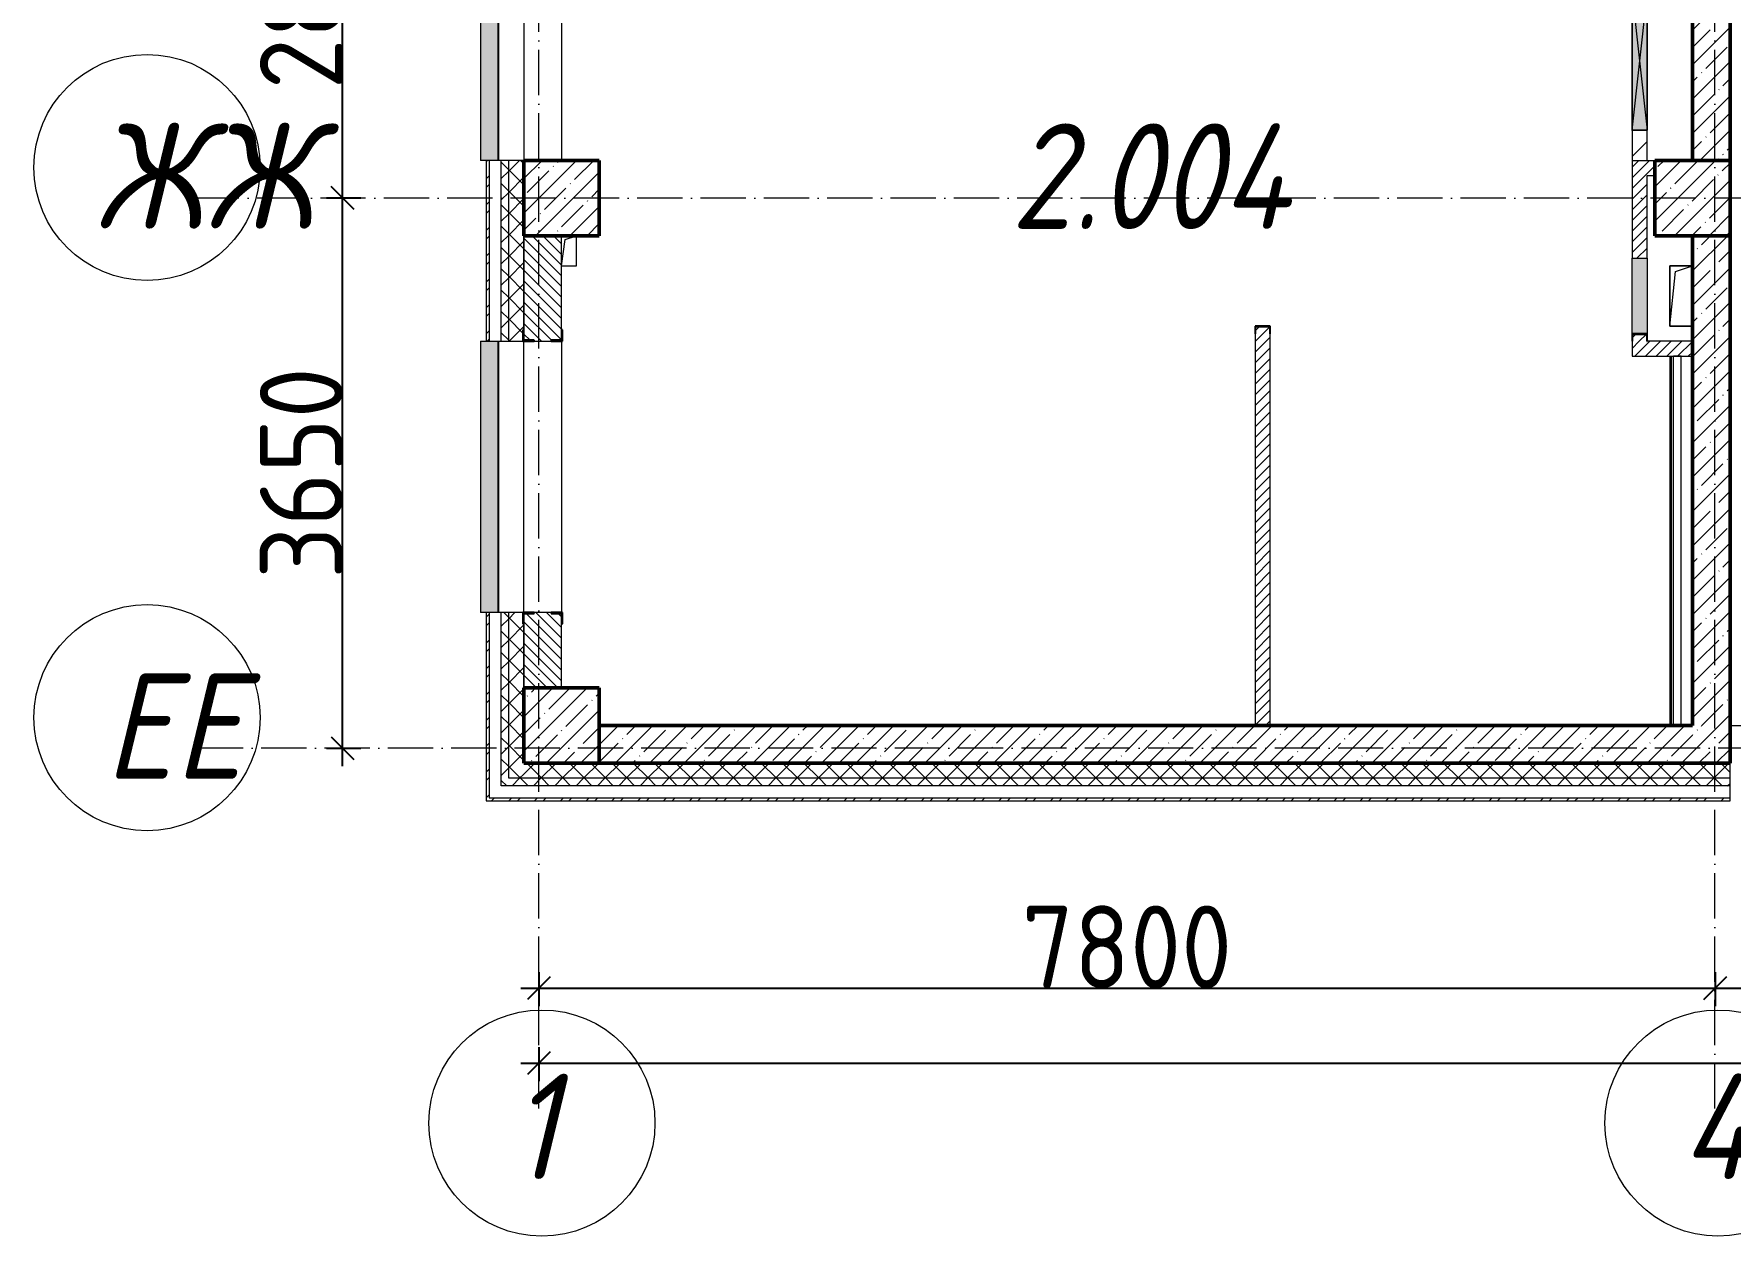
# Model space of a CAD drawing. Header units: millimetres. Extents: x -12989 to 629078, y -109036 to 555275.
# Drawn here: x 510869 to 522118, y 142829 to 150804 of the extents above; entities that cross this region are included whole.
import ezdxf

# ---------------------------------------------------------------- set-up
doc = ezdxf.new("R2010")
doc.units = ezdxf.units.MM
doc.linetypes.add('50_200_ШТРИХ_1Т_ш5_п1_п1_', pattern=[700, 500, -100, 0, -100])
for name, color, linetype, lineweight in [('A-____-____-DIMS', 7, 'Continuous', 9), ('A-DETL-GENF-OTLN', 7, 'Continuous', 9), ('A-FLOR-____-OTLN', 7, 'Continuous', 9), ('A-GENM-____-MCUT', 7, 'Continuous', 25), ('A-GENM-____-OTLN', 7, 'Continuous', 9), ('A-GENM-____-OTLN-1', 7, 'Continuous', 25), ('A-GLAZ-____-OTLN', 7, 'Continuous', 9), ('A-WALL-____-MCUT', 7, 'Continuous', 13), ('A-WALL-____-MCUT-1', 7, 'Continuous', 9), ('A-WALL-____-MCUT-2', 7, 'Continuous', 50), ('A-WALL-____-OTLN', 7, 'Continuous', 9), ('A-WALL-____-PATT-1', 7, 'Continuous', 9), ('A-WALL-FNSH-MCUT-1', 7, 'Continuous', 9), ('S-COLS-____-MCUT', 7, 'Continuous', 50), ('S-COLS-____-OTLN', 7, 'Continuous', 9), ('S-GRID-____-IDEN', 7, 'Continuous', 9), ('S-GRID-____-OTLN-1', 7, '50_200_ШТРИХ_1Т_ш5_п1_п1_', 9), ('Марки помещений', 7, 'Continuous', 9)]:
    doc.layers.add(name, color=color, linetype=linetype, lineweight=lineweight)
doc.layers.add('A-GLAZ-____-OTLN-1', color=7, linetype='Continuous', lineweight=9, true_color=0xc0c0c0)
doc.styles.add('ISOCPEUR_I_2', font='isocpeui.ttf', dxfattribs={"width": 0.85, "height": 2.3})
doc.styles.add('ISOCPEUR_I_9', font='isocpeui.ttf', dxfattribs={"width": 0.9, "height": 250})
doc.styles.add('СПДС', font='isocpeur.ttf', dxfattribs={"width": 0.9})
doc.dimstyles.new('ISO-2_5_0_9К_БОЛЬШОЙ_ОСИ', dxfattribs={"dimscale": 304.8, "dimtxt": 248.995294, "dimasz": 0.492126, "dimexe": 0.393701, "dimexo": 0, "dimgap": 0, "dimtad": 1, "dimdec": 0, "dimzin": 0, "dimdsep": 46, "dimtxsty": 'ISOCPEUR_I_9', "dimblk1": 'OBLIQUE', "dimblk2": 'OBLIQUE', "dimsah": 1, "dimcen": 0.09, "dimdle": 0.393701, "dimazin": 0, "dimtfac": 1, "dimtdec": 4, "dimtix": 1, "dimtmove": 0, "dimatfit": 3, "dimfxl": 1, "dimtvp": 1, "dimtolj": 1, "dimtzin": 0, "dimarcsym": 2})
pattern_1 = [(45, (516567.8, 90784.41), (-70.71068, 70.71068), []), (135, (516567.8, 90784.41), (-70.71068, -70.71068), [])]
pattern_2 = [(45, (516567.8, 90784.41), (-114.04925, 114.04925), []), (45, (516681.85, 90784.41), (-114.04925, 114.04925), [201.612, -40.322, 3.353, -36.97])]
pattern_3 = [(45, (516567.8, 90784.41), (-35.35534, 35.35534), [])]
pattern_4 = [(45, (516567.8, 90784.41), (-85.53659, 85.53659), []), (45, (516624.82, 90784.41), (-85.53659, 85.53659), [])]

# ---------------------------------------------------------------- blocks, each defined once
blk = doc.blocks.new('BSC_Колонна _Прямоугольная - 500х500-V21-АР1_План отверстий 2 этажа в осях 1-64_Ю-ЯЯ')
at = {"layer": 'S-COLS-____-OTLN'}
h = blk.add_hatch(dxfattribs=at)
h.set_pattern_fill('FP_30', color=256, style=0, pattern_type=2)
h.set_pattern_definition([(45, (2200, -55431.04), (-114.04925, 114.04925), []), (45, (2314.05, -55431.04), (-114.04925, 114.04925), [201.613, -40.323, 3.353, -36.97])])
h.paths.add_polyline_path([(-250, -250), (250, -250), (250, 250), (-250, 250), (-250, 179)], flags=0)
at = {"layer": 'S-COLS-____-MCUT'}
for p, q in [((250, 250), (-250, 250)), ((-250, 250), (-250, -250)), ((250, -250), (250, 250)), ((-250, -250), (250, -250))]:
    blk.add_line(p, q, dxfattribs=at)
blk = doc.blocks.new('BSC_Колонна _Прямоугольная - 500х500-V57-АР1_План отверстий 2 этажа в осях 1-64_Ю-ЯЯ')
at = {"layer": 'S-COLS-____-OTLN'}
h = blk.add_hatch(dxfattribs=at)
h.set_pattern_fill('FP_68', color=256, style=0, pattern_type=2)
h.set_pattern_definition([(45, (2200, -58931.04), (-114.04925, 114.04925), []), (45, (2314.05, -58931.04), (-114.04925, 114.04925), [201.613, -40.323, 3.353, -36.97])])
h.paths.add_polyline_path([(-250, -250), (250, -250), (250, 250), (-250, 250), (-250, -92)], flags=0)
at = {"layer": 'S-COLS-____-MCUT'}
for p, q in [((250, 250), (-250, 250)), ((-250, 250), (-250, -250)), ((250, -250), (250, 250)), ((-250, -250), (250, -250))]:
    blk.add_line(p, q, dxfattribs=at)
blk = doc.blocks.new('BSC_Колонна _Прямоугольная - 500х500-V58-АР1_План отверстий 2 этажа в осях 1-64_Ю-ЯЯ')
at = {"layer": 'S-COLS-____-OTLN'}
h = blk.add_hatch(dxfattribs=at)
h.set_pattern_fill('FP_69', color=256, style=0, pattern_type=2)
h.set_pattern_definition([(45, (-5300, -58931.04), (-114.04925, 114.04925), []), (45, (-5185.95, -58931.04), (-114.04925, 114.04925), [201.613, -40.323, 3.353, -36.97])])
h.paths.add_polyline_path([(-250, -250), (250, -250), (250, 250), (-250, 250)], flags=0)
at = {"layer": 'S-COLS-____-MCUT'}
for p, q in [((250, 250), (-250, 250)), ((-250, 250), (-250, -250)), ((250, -250), (250, 250)), ((-250, -250), (250, -250))]:
    blk.add_line(p, q, dxfattribs=at)
blk = doc.blocks.new('Фахверк_СКБ_Уголок - 250_2700-27497298-АР1_План отверстий 2 этажа в осях 1-64_Ю-ЯЯ')
at = {"layer": 'A-GENM-____-MCUT'}
for p, q in [((200, 181), (125, 181)), ((125, 181), (125, 106)), ((131, 106), (131, 175)), ((131, 175), (200, 175)), ((200, 175), (200, 181)), ((125, 106), (131, 106)), ((131, -6), (125, -6)), ((125, -6), (125, -81)), ((125, -81), (200, -81)), ((131, -75), (131, -6)), ((200, -75), (131, -75)), ((200, -81), (200, -75))]:
    blk.add_line(p, q, dxfattribs=at)
blk = doc.blocks.new('AR_Отверстие Ниша - Лючок-32405778-АР1_План отверстий 2 этажа в осях 1-64_Ю-ЯЯ')
at = {"layer": 'A-GLAZ-____-OTLN'}
blk.add_hatch(color=256, dxfattribs=at).paths.add_polyline_path([(-250, 50), (-250, -50), (250, -50), (250, 50)], flags=0)
for p, q in [((-250, 50), (250, 50)), ((250, 50), (250, -50)), ((250, -50), (-250, -50))]:
    blk.add_line(p, q, dxfattribs=at)
blk = doc.blocks.new('154_Фахверк_СКБ_Швеллер - Тип_100_3960_зеркало-29769493-АР1_План отверстий 2 этажа в осях 1-64_Ю-ЯЯ')
at = {"layer": 'A-GENM-____-MCUT'}
for p, q in [((175, 50), (125, 50)), ((125, 50), (125, -50)), ((128, 47), (175, 47)), ((128, -47), (128, 47)), ((175, 47), (175, 50)), ((125, -50), (175, -50)), ((175, -47), (128, -47)), ((175, -50), (175, -47))]:
    blk.add_line(p, q, dxfattribs=at)
blk = doc.blocks.new('154_Фахверк_СКБ_Швеллер - Тип_100_3960-28331862-АР1_План отверстий 2 этажа в осях 1-64_Ю-ЯЯ')
at = {"layer": 'A-GENM-____-MCUT'}
for p, q in [((175, 50), (125, 50)), ((125, 50), (125, -50)), ((128, 47), (175, 47)), ((128, -47), (128, 47)), ((175, 47), (175, 50)), ((125, -50), (175, -50)), ((175, -47), (128, -47)), ((175, -50), (175, -47))]:
    blk.add_line(p, q, dxfattribs=at)
blk = doc.blocks.new('AR_Отверстие прямоугольное _в плите_ - AR_Отверстие прямоугольное _в плите_-30459278-АР1_План отверстий 2 этажа в осях 1-64_Ю-ЯЯ')
at = {"layer": 'A-GENM-____-OTLN'}
for p, q in [((75, 200), (-75, 200)), ((-75, 200), (-75, -200)), ((-75, -200), (-37, 163)), ((-37, 163), (75, 200)), ((-75, -200), (75, -200))]:
    blk.add_line(p, q, dxfattribs=at)
blk = doc.blocks.new('AR_Отверстие прямоугольное _в плите_ - AR_Отверстие прямоугольное _в плите_-V165-АР1_План отверстий 2 этажа в осях 1-64_Ю-ЯЯ')
at = {"layer": 'A-GENM-____-OTLN'}
for p, q in [((50, 100), (-50, 100)), ((-50, -100), (-25, 75)), ((-25, 75), (50, 100)), ((50, -100), (50, 100)), ((-50, -100), (50, -100))]:
    blk.add_line(p, q, dxfattribs=at)
blk = doc.blocks.new('Отлив_СКБ - Отлив витража_120_НВФ-31885689-АР1_План отверстий 2 этажа в осях 1-64_Ю-ЯЯ')
at = {"layer": 'A-GLAZ-____-OTLN-1'}
for points in [[(1800, 2), (1800, 120), (0, 120), (0, 2), (737, 2)], [(1800, 0), (1800, 2), (0, 2), (0, 0), (737, 0)]]:
    blk.add_hatch(color=256, dxfattribs=at).paths.add_polyline_path(points, flags=0)
at = {"layer": 'A-GLAZ-____-OTLN'}
for p, q in [((0, 83), (0, 120)), ((1800, 120), (0, 120)), ((1800, 120), (1800, 83)), ((0, 2), (1800, 2)), ((1800, 0), (0, 0))]:
    blk.add_line(p, q, dxfattribs=at)
blk = doc.blocks.new('AR_Отверстие прямоугольное _в стене_ - AR_Отверстие прямоугольное _в стене__ОВ-36801996-АР1_План отверстий 2 этажа в осях 1-64_Ю-ЯЯ')
at = {"layer": 'A-GLAZ-____-OTLN'}
blk.add_hatch(color=256, dxfattribs=at).paths.add_polyline_path([(-450, -50), (450, -50), (450, 50), (-450, 50)], flags=0)
at = {"layer": 'A-DETL-GENF-OTLN'}
for p, q in [((-450, -50), (-450, 50)), ((-450, 50), (450, 50)), ((450, 50), (-450, -50)), ((-450, 50), (450, -50)), ((450, 50), (-450, 50)), ((-450, 50), (-450, -50)), ((450, 50), (450, -50)), ((450, -50), (450, 50)), ((450, -50), (-450, -50)), ((-450, -50), (450, -50))]:
    blk.add_line(p, q, dxfattribs=at)
blk = doc.blocks.new('Ось сетки - Круг_Ø6_00__ISO-2_5_0_9K_-25732049-АР1_План отверстий 3 этажа в осях 1-64_Ю-ЯЯ')
at = {"layer": 'S-GRID-____-IDEN'}
blk.add_circle((0, 0), 3, dxfattribs=at)
blk = doc.blocks.new('_Oblique')
at = {"color": 0, "linetype": 'ByBlock', "lineweight": -2}
blk.add_line((-0.5, -0.5), (0.5, 0.5), dxfattribs=at)
blk = doc.blocks.new('*D2936')
at = {"layer": 'A-____-____-DIMS', "color": 0, "lineweight": -2, "transparency": 16777216}
for p, q in [((280119, -31702), (280119, -27812)), ((280013, -27932), (280239, -27932)), ((280013, -31582), (280239, -31582))]:
    blk.add_line(p, q, dxfattribs=at)
at = {"layer": 'Defpoints', "color": 0, "transparency": 16777216}
for p in [(280013, -27932), (280119, -27932), (280013, -31582)]:
    blk.add_point(p, dxfattribs=at)
at = {"layer": 'A-____-____-DIMS', "color": 0, "lineweight": -2, "transparency": 16777216, "xscale": 150, "yscale": 150, "zscale": 150}
for p, rotation in [((280119, -27932), 90), ((280119, -31582), 270)]:
    blk.add_blockref('_Oblique', p, dxfattribs=dict(at, rotation=rotation))
at = {"layer": 'A-____-____-DIMS', "color": 0, "transparency": 16777216, "insert": (279845, -29757), "char_height": 548.6, "attachment_point": 5, "rotation": 90, "style": 'СПДС'}
blk.add_mtext('\\A1;3650', dxfattribs=at)
blk = doc.blocks.new('*D2937')
at = {"layer": 'A-____-____-DIMS', "color": 0, "lineweight": -2, "transparency": 16777216}
for p, q in [((280119, -28052), (280119, -24962)), ((280013, -25082), (280239, -25082)), ((280013, -27932), (280239, -27932))]:
    blk.add_line(p, q, dxfattribs=at)
at = {"layer": 'Defpoints', "color": 0, "transparency": 16777216}
for p in [(280013, -25082), (280119, -25082), (280013, -27932)]:
    blk.add_point(p, dxfattribs=at)
at = {"layer": 'A-____-____-DIMS', "color": 0, "lineweight": -2, "transparency": 16777216, "xscale": 150, "yscale": 150, "zscale": 150}
for p, rotation in [((280119, -25082), 90), ((280119, -27932), 270)]:
    blk.add_blockref('_Oblique', p, dxfattribs=dict(at, rotation=rotation))
at = {"layer": 'A-____-____-DIMS', "color": 0, "transparency": 16777216, "insert": (279845, -26507), "char_height": 548.6, "attachment_point": 5, "rotation": 90, "style": 'СПДС'}
blk.add_mtext('\\A1;2850', dxfattribs=at)
blk = doc.blocks.new('*D2957')
at = {"layer": 'A-____-____-DIMS', "color": 0, "lineweight": -2, "transparency": 16777216}
for p, q in [((281421, -33069), (281421, -33295)), ((289221, -33069), (289221, -33295)), ((281301, -33175), (289341, -33175))]:
    blk.add_line(p, q, dxfattribs=at)
at = {"layer": 'Defpoints', "color": 0, "transparency": 16777216}
for p in [(281421, -33069), (289221, -33069), (289221, -33175)]:
    blk.add_point(p, dxfattribs=at)
at = {"layer": 'A-____-____-DIMS', "color": 0, "lineweight": -2, "transparency": 16777216, "xscale": 150, "yscale": 150, "zscale": 150, "rotation": 180}
blk.add_blockref('_Oblique', (281421, -33175), dxfattribs=at)
at = {"layer": 'A-____-____-DIMS', "color": 0, "lineweight": -2, "transparency": 16777216, "xscale": 150, "yscale": 150, "zscale": 150}
blk.add_blockref('_Oblique', (289221, -33175), dxfattribs=at)
at = {"layer": 'A-____-____-DIMS', "color": 0, "transparency": 16777216, "insert": (285321, -32901), "char_height": 548.6, "attachment_point": 5, "style": 'СПДС'}
blk.add_mtext('\\A1;7800', dxfattribs=at)
blk = doc.blocks.new('*D2958')
at = {"layer": 'A-____-____-DIMS', "color": 0, "lineweight": -2, "transparency": 16777216}
for p, q in [((289221, -33069), (289221, -33295)), ((291521, -33069), (291521, -33295)), ((289101, -33175), (291641, -33175))]:
    blk.add_line(p, q, dxfattribs=at)
at = {"layer": 'Defpoints', "color": 0, "transparency": 16777216}
for p in [(289221, -33069), (291521, -33069), (291521, -33175)]:
    blk.add_point(p, dxfattribs=at)
at = {"layer": 'A-____-____-DIMS', "color": 0, "lineweight": -2, "transparency": 16777216, "xscale": 150, "yscale": 150, "zscale": 150, "rotation": 180}
blk.add_blockref('_Oblique', (289221, -33175), dxfattribs=at)
at = {"layer": 'A-____-____-DIMS', "color": 0, "lineweight": -2, "transparency": 16777216, "xscale": 150, "yscale": 150, "zscale": 150}
blk.add_blockref('_Oblique', (291521, -33175), dxfattribs=at)
at = {"layer": 'A-____-____-DIMS', "color": 0, "transparency": 16777216, "insert": (290371, -32901), "char_height": 548.6, "attachment_point": 5, "style": 'СПДС'}
blk.add_mtext('\\A1;2300', dxfattribs=at)
blk = doc.blocks.new('*D2979')
at = {"layer": 'A-____-____-DIMS', "color": 0, "lineweight": -2, "transparency": 16777216}
for p, q in [((281421, -33566), (281421, -33792)), ((354821, -33566), (354821, -33792)), ((281301, -33672), (354941, -33672))]:
    blk.add_line(p, q, dxfattribs=at)
at = {"layer": 'Defpoints', "color": 0, "transparency": 16777216}
for p in [(281421, -33566), (354821, -33566), (354821, -33672)]:
    blk.add_point(p, dxfattribs=at)
at = {"layer": 'A-____-____-DIMS', "color": 0, "lineweight": -2, "transparency": 16777216, "xscale": 150, "yscale": 150, "zscale": 150, "rotation": 180}
blk.add_blockref('_Oblique', (281421, -33672), dxfattribs=at)
at = {"layer": 'A-____-____-DIMS', "color": 0, "lineweight": -2, "transparency": 16777216, "xscale": 150, "yscale": 150, "zscale": 150}
blk.add_blockref('_Oblique', (354821, -33672), dxfattribs=at)
at = {"layer": 'A-____-____-DIMS', "color": 0, "transparency": 16777216, "insert": (318121, -33397), "char_height": 548.6, "attachment_point": 5, "style": 'СПДС'}
blk.add_mtext('\\A1;73400', dxfattribs=at)
blk = doc.blocks.new('3эт')
at = {"layer": 'S-GRID-____-OTLN-1', "color": 251, "ltscale": 0.6, "true_color": 0x636466}
for p, q in [((281420.7, -33971.9), (281420.7, 4029.4)), ((289220.7, -33971.9), (289220.7, 4029.4)), ((359250.7, -27932.4), (279101.9, -27932.4)), ((387845.1, -31582.4), (279101.9, -31582.4))]:
    blk.add_line(p, q, dxfattribs=at)
at = {"layer": 'S-GRID-____-IDEN', "xscale": 250, "yscale": 250, "zscale": 99.99999999999993, "rotation": 89.9999999999998}
for p in [(278821.8, -27729.9), (278821.8, -31379.9)]:
    blk.add_blockref('Ось сетки - Круг_Ø6_00__ISO-2_5_0_9K_-25732049-АР1_План отверстий 3 этажа в осях 1-64_Ю-ЯЯ', p, dxfattribs=at)
at = {"layer": 'S-GRID-____-IDEN', "xscale": 250, "yscale": 250, "zscale": 99.99999999999993}
for p in [(281440.6, -34069.4), (289240.6, -34069.4)]:
    blk.add_blockref('Ось сетки - Круг_Ø6_00__ISO-2_5_0_9K_-25732049-АР1_План отверстий 3 этажа в осях 1-64_Ю-ЯЯ', p, dxfattribs=at)
at = {"layer": 'S-GRID-____-IDEN', "char_height": 700, "attachment_point": 1, "style": 'ISOCPEUR_I_9'}
for s, insert, width in [('ЖЖ', (278471.9, -27435.4), 562.785), ('ЕЕ', (278537.6, -31085.4), 404.05), ('\\fISOCPEUR|b0|i1|c204|p34|;\\W.9;1', (281225.7, -33742.1), 144.304), ('\\fISOCPEUR|b0|i1|c204|p34|;\\W.9;4', (288992.8, -33742.1), 223.671)]:
    blk.add_mtext(s, dxfattribs=dict(at, insert=insert, width=width))
at = {"layer": 'A-____-____-DIMS'}
for base, p1, p2, override, picture, middle in [((280119.3, -25082.4), (280013.2, -27932.4), (280013.2, -25082.4), {"dimtxt": 1.8, "dimpost": '<>', "dimtxsty": 'СПДС', "dimfxl": 2850}, '*D2937', (279845, -26507.4)), ((280119.3, -27932.4), (280013.2, -31582.4), (280013.2, -27932.4), {"dimtxt": 1.8, "dimpost": '<>', "dimtxsty": 'СПДС', "dimfxl": 3650}, '*D2936', (279845, -29757.4))]:
    dim = blk.add_linear_dim(base=base, p1=p1, p2=p2, angle=90, dimstyle='ISO-2_5_0_9К_БОЛЬШОЙ_ОСИ', override=override, dxfattribs=at)
    dim.commit()
    dim.dimension.update_dxf_attribs({"geometry": picture, "text_midpoint": middle})
for base, p1, p2, override, picture, middle in [((289220.7, -33175), (281420.7, -33068.9), (289220.7, -33068.9), {"dimtxt": 1.8, "dimpost": '<>', "dimtxsty": 'СПДС', "dimfxl": 7800}, '*D2957', (285320.7, -32900.7)), ((291520.7, -33175), (289220.7, -33068.9), (291520.7, -33068.9), {"dimtxt": 1.8, "dimpost": '<>', "dimtxsty": 'СПДС', "dimfxl": 2300}, '*D2958', (290370.7, -32900.7)), ((354820.7, -33671.8), (281420.7, -33565.7), (354820.7, -33565.7), {"dimtxt": 1.8, "dimpost": '<>', "dimtxsty": 'СПДС', "dimfxl": 73400}, '*D2979', (318120.7, -33397.5))]:
    dim = blk.add_linear_dim(base=base, p1=p1, p2=p2, dimstyle='ISO-2_5_0_9К_БОЛЬШОЙ_ОСИ', override=override, dxfattribs=at)
    dim.commit()
    dim.dimension.update_dxf_attribs({"geometry": picture, "text_midpoint": middle})

msp = doc.modelspace()

# ---------------------------------------------------------------- hatches: boundary and pattern name
at = {"layer": 'A-WALL-____-PATT-1'}
h = msp.add_hatch(dxfattribs=at)
h.set_pattern_fill('FP_3', color=256, style=0, pattern_type=2)
h.set_pattern_definition(pattern_4)
h.paths.add_polyline_path([(513867.7976, 145715.4504), (513887.7976, 145715.4504), (513887.7976, 146965.4504), (513867.7976, 146965.4504), (513867.7976, 146394.5879)], flags=0)
h.paths.add_polyline_path([(513887.7976, 148765.4504), (513887.7976, 149965.4504), (513867.7976, 149965.4504), (513867.7976, 148765.4504)], flags=0)
h.paths.add_polyline_path([(513887.7976, 151765.4504), (513887.7976, 152815.4504), (513867.7976, 152815.4504), (513867.7976, 151765.4504)], flags=0)
h.paths.add_polyline_path([(513887.7976, 154615.4504), (513887.7976, 155765.4504), (513867.7976, 155765.4504), (513867.7976, 154615.4504)], flags=0)
h.paths.add_polyline_path([(513887.7976, 157565.4504), (513887.7976, 158635.4504), (513867.7976, 158635.4504), (513867.7976, 157565.4504)], flags=0)
h = msp.add_hatch(dxfattribs=at)
h.set_pattern_fill('FP_1', color=256, style=0, pattern_type=2)
h.set_pattern_definition(pattern_1)
h.paths.add_polyline_path([(513967.7976, 145815.4504), (514017.7976, 145815.4504), (514017.7976, 146965.4504), (513967.7976, 146965.4504), (513967.7976, 146394.5879)], flags=0)
h.paths.add_polyline_path([(513967.7976, 148765.4504), (514017.7976, 148765.4504), (514017.7976, 149965.4504), (513967.7976, 149965.4504), (513967.7976, 149623.4126)], flags=0)
h.paths.add_polyline_path([(513967.7976, 151765.4504), (514017.7976, 151765.4504), (514017.7976, 152815.4504), (513967.7976, 152815.4504)], flags=0)
h.paths.add_polyline_path([(514017.7976, 154615.4504), (514017.7976, 155765.4504), (513967.7976, 155765.4504), (513967.7976, 154615.4504)], flags=0)
h.paths.add_polyline_path([(513967.7976, 157565.4504), (514017.7976, 157565.4504), (514017.7976, 158465.4504), (513967.7976, 158465.4504), (513967.7976, 157695.4744)], flags=0)
h = msp.add_hatch(dxfattribs=at)
h.set_pattern_fill('FP_1', color=256, style=0, pattern_type=2)
h.set_pattern_definition(pattern_1)
h.paths.add_polyline_path([(514017.7976, 145865.4504), (514117.7976, 145865.4504), (514117.7976, 146890.4504), (514111.7976, 146890.4504), (514111.7976, 146965.4504), (514017.7976, 146965.4504), (514017.7976, 146394.5879)], flags=0)
h.paths.add_polyline_path([(514117.7976, 149465.4525), (514117.7976, 149965.4504), (514017.7976, 149965.4504), (514017.7976, 149465.4504)], flags=0)
h.paths.add_polyline_path([(514111.7976, 148765.4504), (514111.7976, 148840.4504), (514117.7976, 148840.4504), (514117.7976, 149465.4525), (514017.7976, 149465.4504), (514017.7976, 148765.4504)], flags=0)
h.paths.add_polyline_path([(514111.7976, 151765.4504), (514111.7976, 151840.4504), (514117.7976, 151840.4504), (514117.7976, 152815.4504), (514017.7976, 152815.4504), (514017.7976, 151765.4504)], flags=0)
h.paths.add_polyline_path([(514111.7976, 154615.4504), (514111.7976, 154690.4504), (514117.7976, 154690.4504), (514117.7976, 155690.4504), (514111.7976, 155690.4504), (514111.7976, 155765.4504), (514017.7976, 155765.4504), (514017.7976, 154615.4504)], flags=0)
h.paths.add_polyline_path([(514017.7976, 157565.4504), (514111.7976, 157565.4504), (514111.7976, 157640.4504), (514117.7976, 157640.4504), (514117.7976, 158465.4504), (514017.7976, 158465.4504), (514017.7976, 157695.4744)], flags=0)
h = msp.add_hatch(dxfattribs=at)
h.set_pattern_fill('FP_4', color=256, style=0, pattern_type=2)
h.set_pattern_definition([(45, (516567.8, 90784.41), (-84.85281, 84.85281), [])])
h.paths.add_polyline_path([(521567.7976, 149965.4504), (521567.7976, 150165.4504), (521467.7976, 150165.4504), (521467.7976, 149965.4504)], flags=0)
h.paths.add_polyline_path([(521567.7976, 151065.4504), (521567.7976, 151365.4504), (521467.7976, 151365.4504), (521467.7976, 151065.4504), (521552.413, 151065.4504)], flags=0)
h.paths.add_polyline_path([(521567.7976, 151665.4504), (521567.7976, 152615.4504), (521467.7976, 152615.4504), (521467.7976, 151665.4504), (521543.7976, 151665.4504)], flags=0)
h = msp.add_hatch(dxfattribs=at)
h.set_pattern_fill('FP_13', color=256, style=0, pattern_type=2)
h.set_pattern_definition(pattern_2)
h.paths.add_polyline_path([(522117.7976, 149965.4504), (522117.7976, 152315.4504), (521867.7976, 152315.4504), (521867.7976, 149965.4504)], flags=0)
h = msp.add_hatch(dxfattribs=at)
h.set_pattern_fill('FP_5', color=256, style=0, pattern_type=2)
h.set_pattern_definition(pattern_3)
h.paths.add_polyline_path([(521567.7976, 149865.4504), (521617.7976, 149865.4504), (521617.7976, 149965.4504), (521467.7976, 149965.4504), (521467.7976, 149865.4504)], flags=0)
h = msp.add_hatch(dxfattribs=at)
h.set_pattern_fill('FP_5', color=256, style=0, pattern_type=2)
h.set_pattern_definition(pattern_3)
h.paths.add_polyline_path([(521564.7976, 148765.4504), (521564.7976, 148812.4504), (521470.7976, 148812.4504), (521470.7976, 148765.4504), (521517.7976, 148765.4504)], flags=0)
h.paths.add_polyline_path([(521467.7976, 149315.4504), (521567.7976, 149315.4504), (521567.7976, 149865.4504), (521467.7976, 149865.4504)], flags=0)
h = msp.add_hatch(dxfattribs=at)
h.set_pattern_fill('FP_6', color=256, style=0, pattern_type=2)
h.set_pattern_definition([(135, (516567.8, 90784.41), (-35.35534, -35.35534), [])])
h.paths.add_polyline_path([(514117.7976, 146465.4504), (514367.7976, 146465.4504), (514367.7976, 146959.4504), (514298.7976, 146959.4504), (514298.7976, 146965.4504), (514186.7976, 146965.4504), (514186.7976, 146959.4504), (514117.7976, 146959.4504), (514117.7976, 146890.4504)], flags=0)
h.paths.add_polyline_path([(514186.7976, 148765.4504), (514298.7976, 148765.4504), (514298.7976, 148771.4504), (514367.7976, 148771.4504), (514367.7976, 149465.4504), (514117.7976, 149465.4504), (514117.7976, 148771.4504), (514186.7976, 148771.4504)], flags=0)
h = msp.add_hatch(dxfattribs=at)
h.set_pattern_fill('FP_13', color=256, style=0, pattern_type=2)
h.set_pattern_definition(pattern_2)
h.paths.add_polyline_path([(522117.7976, 146215.4504), (522117.7976, 149465.4504), (521867.7976, 149465.4504), (521867.7976, 146215.4504)], flags=0)
h = msp.add_hatch(dxfattribs=at)
h.set_pattern_fill('FP_5', color=256, style=0, pattern_type=2)
h.set_pattern_definition(pattern_3)
h.paths.add_polyline_path([(518967.7976, 146215.4504), (519067.7976, 146215.4504), (519067.7976, 148815.4504), (519064.7976, 148815.4504), (519064.7976, 148862.4504), (518970.7976, 148862.4504), (518970.7976, 148815.4504), (518967.7976, 148815.4504)], flags=0)
h = msp.add_hatch(dxfattribs=at)
h.set_pattern_fill('FP_5', color=256, style=0, pattern_type=2)
h.set_pattern_definition(pattern_3)
h.paths.add_polyline_path([(521567.7976, 148665.4504), (521867.7976, 148665.4504), (521867.7976, 148765.4504), (521467.7976, 148765.4504), (521467.7976, 148665.4504), (521564.7976, 148665.4504)], flags=0)
h = msp.add_hatch(dxfattribs=at)
h.set_pattern_fill('FP_13', color=256, style=0, pattern_type=2)
h.set_pattern_definition(pattern_2)
h.paths.add_polyline_path([(521867.7976, 145965.4504), (521867.7976, 146215.4504), (514617.7976, 146215.4504), (514617.7976, 145965.4504), (520087.6178, 145965.4504)], flags=0)
h = msp.add_hatch(dxfattribs=at)
h.set_pattern_fill('FP_13', color=256, style=0, pattern_type=2)
h.set_pattern_definition(pattern_2)
h.paths.add_polyline_path([(529617.7976, 145965.4504), (529617.7976, 146215.4504), (523117.7976, 146215.4504), (523117.7976, 145965.4504), (528925.1212, 145965.4504)], flags=0)
h.paths.add_polyline_path([(521867.7976, 145965.4504), (522117.7976, 145965.4504), (522117.7976, 146215.4504), (521867.7976, 146215.4504)], flags=0)
h = msp.add_hatch(dxfattribs=at)
h.set_pattern_fill('FP_1', color=256, style=0, pattern_type=2)
h.set_pattern_definition(pattern_1)
h.paths.add_polyline_path([(590787.6446, 145865.4504), (590867.7976, 145865.4504), (590867.7976, 145965.4504), (584517.7976, 145965.4504), (584517.7976, 145865.4504), (587252.6432, 145865.4504)], flags=0)
h.paths.add_polyline_path([(581567.7976, 145865.4504), (583517.7976, 145865.4504), (583517.7976, 145965.4504), (581642.7976, 145965.4504), (581642.7976, 145959.4504), (581567.7976, 145959.4504)], flags=0)
h.paths.add_polyline_path([(580567.7976, 145865.4504), (580567.7976, 145959.4504), (580492.7976, 145959.4504), (580492.7976, 145965.4504), (579542.7976, 145965.4504), (579542.7976, 145959.4504), (579467.7976, 145959.4504), (579467.7976, 145865.4504), (580182.6405, 145865.4504)], flags=0)
h.paths.add_polyline_path([(576647.6392, 145865.4504), (577667.7976, 145865.4504), (577667.7976, 145959.4504), (577592.7976, 145959.4504), (577592.7976, 145965.4504), (576542.7976, 145965.4504), (576542.7976, 145959.4504), (576467.7976, 145959.4504), (576467.7976, 145865.4504), (576542.7976, 145865.4504)], flags=0)
h.paths.add_polyline_path([(574667.7976, 145865.4504), (574667.7976, 145959.4504), (574592.7976, 145959.4504), (574592.7976, 145965.4504), (573542.7976, 145965.4504), (573542.7976, 145959.4504), (573467.7976, 145959.4504), (573467.7976, 145865.4504), (573996.3882, 145865.4504)], flags=0)
h.paths.add_polyline_path([(570903.262, 145865.4504), (571667.7976, 145865.4504), (571667.7976, 145959.4504), (571592.7976, 145959.4504), (571592.7976, 145965.4504), (570542.7976, 145965.4504), (570542.7976, 145959.4504), (570467.7976, 145959.4504), (570467.7976, 145865.4504), (570817.7976, 145865.4504)], flags=0)
h.paths.add_polyline_path([(568592.7976, 145865.4504), (568667.7976, 145865.4504), (568667.7976, 145959.4504), (568592.7976, 145959.4504), (568592.7976, 145965.4504), (567542.7976, 145965.4504), (567542.7976, 145959.4504), (567467.7976, 145959.4504), (567467.7976, 145865.4504), (567810.1359, 145865.4504)], flags=0)
h.paths.add_polyline_path([(564467.7976, 145865.4504), (565667.7976, 145865.4504), (565667.7976, 145959.4504), (565592.7976, 145959.4504), (565592.7976, 145965.4504), (564542.7976, 145965.4504), (564542.7976, 145959.4504), (564467.7976, 145959.4504)], flags=0)
h.paths.add_polyline_path([(559042.7976, 145865.4504), (559117.7976, 145865.4504), (559117.7976, 145959.4504), (559042.7976, 145959.4504), (559042.7976, 145965.4504), (557992.7976, 145965.4504), (557992.7976, 145959.4504), (557917.7976, 145959.4504), (557917.7976, 145865.4504), (558972.6325, 145865.4504)], flags=0)
h.paths.add_polyline_path([(560992.7976, 145865.4504), (562667.7976, 145865.4504), (562667.7976, 145959.4504), (562592.7976, 145959.4504), (562592.7976, 145965.4504), (560992.7976, 145965.4504), (560992.7976, 145959.4504), (560917.7976, 145959.4504), (560917.7976, 145865.4504)], flags=0)
h.paths.add_polyline_path([(556042.7976, 145865.4504), (556117.7976, 145865.4504), (556117.7976, 145959.4504), (556042.7976, 145959.4504), (556042.7976, 145965.4504), (554992.7976, 145965.4504), (554992.7976, 145959.4504), (554917.7976, 145959.4504), (554917.7976, 145865.4504), (555767.7976, 145865.4504)], flags=0)
h.paths.add_polyline_path([(553117.7976, 145865.4504), (553117.7976, 145959.4504), (553042.7976, 145959.4504), (553042.7976, 145965.4504), (551992.7976, 145965.4504), (551992.7976, 145959.4504), (551917.7976, 145959.4504), (551917.7976, 145865.4504), (552786.3802, 145865.4504)], flags=0)
h.paths.add_polyline_path([(548917.7976, 145865.4504), (550117.7976, 145865.4504), (550117.7976, 145959.4504), (550042.7976, 145959.4504), (550042.7976, 145965.4504), (548992.7976, 145965.4504), (548992.7976, 145959.4504), (548917.7976, 145959.4504)], flags=0)
h.paths.add_polyline_path([(547117.7976, 145865.4504), (547117.7976, 145959.4504), (547042.7976, 145959.4504), (547042.7976, 145965.4504), (545992.7976, 145965.4504), (545992.7976, 145959.4504), (545917.7976, 145959.4504), (545917.7976, 145865.4504), (547042.7976, 145865.4504)], flags=0)
h.paths.add_polyline_path([(543267.7976, 145865.4504), (544117.7976, 145865.4504), (544117.7976, 145959.4504), (544042.7976, 145959.4504), (544042.7976, 145965.4504), (542992.7976, 145965.4504), (542992.7976, 145959.4504), (542917.7976, 145959.4504), (542917.7976, 145865.4504), (543065.1265, 145865.4504)], flags=0)
h.paths.add_polyline_path([(541117.7976, 145865.4504), (541117.7976, 145959.4504), (541042.7976, 145959.4504), (541042.7976, 145965.4504), (539992.7976, 145965.4504), (539992.7976, 145959.4504), (539917.7976, 145959.4504), (539917.7976, 145865.4504), (540413.8755, 145865.4504)], flags=0)
h.paths.add_polyline_path([(538117.7976, 145865.4504), (538117.7976, 145959.4504), (538042.7976, 145959.4504), (538042.7976, 145965.4504), (536992.7976, 145965.4504), (536992.7976, 145959.4504), (536917.7976, 145959.4504), (536917.7976, 145865.4504), (538042.7976, 145865.4504)], flags=0)
h.paths.add_polyline_path([(535117.7976, 145865.4504), (535117.7976, 145959.4504), (535042.7976, 145959.4504), (535042.7976, 145965.4504), (533992.7976, 145965.4504), (533992.7976, 145959.4504), (533917.7976, 145959.4504), (533917.7976, 145865.4504), (535111.3735, 145865.4504)], flags=0)
h.paths.add_polyline_path([(532917.7976, 145865.4504), (532917.7976, 145959.4504), (532842.7976, 145959.4504), (532842.7976, 145965.4504), (523117.7976, 145965.4504), (523117.7976, 145865.4504), (532460.1225, 145865.4504)], flags=0)
h.paths.add_polyline_path([(522117.7976, 145865.4504), (522117.7976, 145965.4504), (514117.7976, 145965.4504), (514117.7976, 145865.4504), (520087.6178, 145865.4504)], flags=0)
h = msp.add_hatch(dxfattribs=at)
h.set_pattern_fill('FP_1', color=256, style=0, pattern_type=2)
h.set_pattern_definition(pattern_1)
h.paths.add_polyline_path([(590867.7976, 145815.4504), (590867.7976, 145865.4504), (584517.7976, 145865.4504), (584517.7976, 145815.4504), (590787.6446, 145815.4504)], flags=0)
h.paths.add_polyline_path([(583517.7976, 145815.4504), (583517.7976, 145865.4504), (581567.7976, 145865.4504), (581567.7976, 145815.4504), (581950.1412, 145815.4504)], flags=0)
h.paths.add_polyline_path([(580567.7976, 145815.4504), (580567.7976, 145865.4504), (579467.7976, 145865.4504), (579467.7976, 145815.4504), (580182.6405, 145815.4504)], flags=0)
h.paths.add_polyline_path([(577667.7976, 145815.4504), (577667.7976, 145865.4504), (576467.7976, 145865.4504), (576467.7976, 145815.4504), (576647.6392, 145815.4504)], flags=0)
h.paths.add_polyline_path([(574667.7976, 145815.4504), (574667.7976, 145865.4504), (573467.7976, 145865.4504), (573467.7976, 145815.4504), (573996.3882, 145815.4504)], flags=0)
h.paths.add_polyline_path([(571667.7976, 145815.4504), (571667.7976, 145865.4504), (570467.7976, 145865.4504), (570467.7976, 145815.4504), (571345.1372, 145815.4504)], flags=0)
h.paths.add_polyline_path([(567467.7976, 145815.4504), (568667.7976, 145815.4504), (568667.7976, 145865.4504), (567467.7976, 145865.4504)], flags=0)
h.paths.add_polyline_path([(565158.8849, 145815.4504), (565667.7976, 145815.4504), (565667.7976, 145865.4504), (564467.7976, 145865.4504), (564467.7976, 145815.4504)], flags=0)
h.paths.add_polyline_path([(560917.7976, 145815.4504), (562667.7976, 145815.4504), (562667.7976, 145865.4504), (560917.7976, 145865.4504)], flags=0)
h.paths.add_polyline_path([(557917.7976, 145815.4504), (559117.7976, 145815.4504), (559117.7976, 145865.4504), (557917.7976, 145865.4504)], flags=0)
h.paths.add_polyline_path([(556117.7976, 145815.4504), (556117.7976, 145865.4504), (554917.7976, 145865.4504), (554917.7976, 145815.4504), (555437.6312, 145815.4504)], flags=0)
h.paths.add_polyline_path([(550117.7976, 145815.4504), (550117.7976, 145865.4504), (548917.7976, 145865.4504), (548917.7976, 145815.4504)], flags=0)
h.paths.add_polyline_path([(551917.7976, 145815.4504), (553117.7976, 145815.4504), (553117.7976, 145865.4504), (551917.7976, 145865.4504)], flags=0)
h.paths.add_polyline_path([(547117.7976, 145815.4504), (547117.7976, 145865.4504), (545917.7976, 145865.4504), (545917.7976, 145815.4504), (546600.1279, 145815.4504)], flags=0)
h.paths.add_polyline_path([(544117.7976, 145815.4504), (544117.7976, 145865.4504), (542917.7976, 145865.4504), (542917.7976, 145815.4504), (543948.8769, 145815.4504)], flags=0)
h.paths.add_polyline_path([(539917.7976, 145815.4504), (541117.7976, 145815.4504), (541117.7976, 145865.4504), (539917.7976, 145865.4504)], flags=0)
h.paths.add_polyline_path([(538117.7976, 145815.4504), (538117.7976, 145865.4504), (536917.7976, 145865.4504), (536917.7976, 145815.4504), (537762.6245, 145815.4504)], flags=0)
h.paths.add_polyline_path([(535111.3735, 145815.4504), (535117.7976, 145815.4504), (535117.7976, 145865.4504), (533917.7976, 145865.4504), (533917.7976, 145815.4504), (534227.6232, 145815.4504)], flags=0)
h.paths.add_polyline_path([(532917.7976, 145815.4504), (532917.7976, 145865.4504), (523117.7976, 145865.4504), (523117.7976, 145815.4504), (532460.1225, 145815.4504)], flags=0)
h.paths.add_polyline_path([(522117.7976, 145815.4504), (522117.7976, 145865.4504), (514017.7976, 145865.4504), (514017.7976, 145815.4504), (520087.6178, 145815.4504)], flags=0)
h = msp.add_hatch(dxfattribs=at)
h.set_pattern_fill('FP_3', color=256, style=0, pattern_type=2)
h.set_pattern_definition(pattern_4)
h.paths.add_polyline_path([(561782.7976, 145715.4504), (561782.7976, 145735.4504), (560917.7976, 145735.4504), (560917.7976, 145715.4504), (561623.8835, 145715.4504)], flags=0)
h.paths.add_polyline_path([(558972.6325, 145715.4504), (559117.7976, 145715.4504), (559117.7976, 145735.4504), (557917.7976, 145735.4504), (557917.7976, 145715.4504)], flags=0)
h.paths.add_polyline_path([(555437.6312, 145715.4504), (556117.7976, 145715.4504), (556117.7976, 145735.4504), (554917.7976, 145735.4504), (554917.7976, 145715.4504)], flags=0)
h.paths.add_polyline_path([(553117.7976, 145715.4504), (553117.7976, 145735.4504), (551917.7976, 145735.4504), (551917.7976, 145715.4504), (552786.3802, 145715.4504)], flags=0)
h.paths.add_polyline_path([(550117.7976, 145715.4504), (550117.7976, 145735.4504), (548917.7976, 145735.4504), (548917.7976, 145715.4504)], flags=0)
h.paths.add_polyline_path([(547117.7976, 145715.4504), (547117.7976, 145735.4504), (545917.7976, 145735.4504), (545917.7976, 145715.4504), (546600.1279, 145715.4504)], flags=0)
h.paths.add_polyline_path([(543948.8769, 145715.4504), (544117.7976, 145715.4504), (544117.7976, 145735.4504), (542917.7976, 145735.4504), (542917.7976, 145715.4504), (543065.1265, 145715.4504)], flags=0)
h.paths.add_polyline_path([(541117.7976, 145715.4504), (541117.7976, 145735.4504), (539917.7976, 145735.4504), (539917.7976, 145715.4504), (540413.8755, 145715.4504)], flags=0)
h.paths.add_polyline_path([(537762.6245, 145715.4504), (538117.7976, 145715.4504), (538117.7976, 145735.4504), (536917.7976, 145735.4504), (536917.7976, 145715.4504)], flags=0)
h.paths.add_polyline_path([(533917.7976, 145715.4504), (535117.7976, 145715.4504), (535117.7976, 145735.4504), (533917.7976, 145735.4504)], flags=0)
h.paths.add_polyline_path([(532917.7976, 145715.4504), (532917.7976, 145735.4504), (523117.7976, 145735.4504), (523117.7976, 145715.4504), (532460.1225, 145715.4504)], flags=0)
h.paths.add_polyline_path([(522117.7976, 145715.4504), (522117.7976, 145735.4504), (513887.7976, 145735.4504), (513887.7976, 145715.4504), (520087.6178, 145715.4504)], flags=0)

# ---------------------------------------------------------------- linework, layer by layer
at = {"layer": 'A-FLOR-____-OTLN'}
for p, q in [((521717.7976, 149265.4504), (521867.7976, 149265.4504)), ((521717.7976, 148865.4504), (521717.7976, 149265.4504)), ((521867.7976, 148865.4504), (521717.7976, 148865.4504))]:
    msp.add_line(p, q, dxfattribs=at)
at = {"layer": 'A-WALL-____-MCUT'}
for p, q in [((514117.7976, 149965.4504), (513887.7976, 149965.4504)), ((513887.7976, 149965.4504), (513887.7976, 148765.4504)), ((514367.7976, 148840.4504), (514367.7976, 149465.4504)), ((513887.7976, 148765.4504), (514111.7976, 148765.4504)), ((514186.7976, 148765.4504), (514298.7976, 148765.4504)), ((521792.7976, 148665.4504), (521742.7976, 148665.4504)), ((521742.7976, 146215.4504), (521742.7976, 148665.4504)), ((521792.7976, 146215.4504), (521792.7976, 148665.4504)), ((514111.7976, 146965.4504), (513887.7976, 146965.4504)), ((513887.7976, 146965.4504), (513887.7976, 145735.4504)), ((514298.7976, 146965.4504), (514186.7976, 146965.4504)), ((514367.7976, 146465.4504), (514367.7976, 146890.4504)), ((522117.7976, 145735.4504), (522117.7976, 145965.4504)), ((513887.7976, 145735.4504), (522117.7976, 145735.4504))]:
    msp.add_line(p, q, dxfattribs=at)
at = {"layer": 'A-WALL-____-MCUT-1'}
for p, q in [((513967.7976, 148765.4504), (513967.7976, 149965.4504)), ((514017.7976, 148765.4504), (514017.7976, 149965.4504)), ((514117.7976, 149465.4504), (514117.7976, 148840.4504)), ((514117.7976, 148840.4504), (514117.7976, 149465.4504)), ((521730.2976, 146215.4504), (521730.2976, 148665.4504)), ((513967.7976, 145815.4504), (513967.7976, 146965.4504)), ((514017.7976, 145865.4504), (514017.7976, 146965.4504)), ((514117.7976, 146890.4504), (514117.7976, 146465.4504)), ((514117.7976, 146465.4504), (514117.7976, 146890.4504)), ((522117.7976, 145815.4504), (513967.7976, 145815.4504)), ((522117.7976, 145865.4504), (514017.7976, 145865.4504))]:
    msp.add_line(p, q, dxfattribs=at)
at = {"layer": 'A-WALL-____-MCUT-2'}
for p, q in [((521867.7976, 152315.4504), (521867.7976, 149965.4504)), ((522117.7976, 149965.4504), (522117.7976, 152315.4504)), ((521867.7976, 149465.4504), (521867.7976, 146215.4504)), ((522117.7976, 145965.4504), (522117.7976, 149465.4504)), ((521867.7976, 146215.4504), (514617.7976, 146215.4504)), ((514617.7976, 145965.4504), (522117.7976, 145965.4504)), ((521867.7976, 145965.4504), (522117.7976, 145965.4504))]:
    msp.add_line(p, q, dxfattribs=at)
at = {"layer": 'A-WALL-____-OTLN'}
for p, q in [((514117.7976, 151765.4504), (514117.7976, 149965.4504)), ((514367.7976, 151765.4504), (514367.7976, 149965.4504)), ((514117.7976, 146965.4504), (514117.7976, 148765.4504)), ((514367.7976, 148765.4504), (514367.7976, 146965.4504)), ((522117.7976, 146215.4504), (523117.7976, 146215.4504))]:
    msp.add_line(p, q, dxfattribs=at)
at = {"layer": 'A-WALL-FNSH-MCUT-1'}
for p, q in [((521467.7976, 150165.4504), (521467.7976, 149315.4504)), ((521567.7976, 149965.4504), (521567.7976, 150165.4504)), ((513867.7976, 149965.4504), (513867.7976, 148765.4504)), ((513887.7976, 149965.4504), (513867.7976, 149965.4504)), ((521467.7976, 149965.4504), (521617.7976, 149965.4504)), ((521567.7976, 149315.4504), (521567.7976, 149865.4504)), ((521567.7976, 149865.4504), (521617.7976, 149865.4504)), ((513867.7976, 148765.4504), (513887.7976, 148765.4504)), ((518967.7976, 148815.4504), (518967.7976, 146215.4504)), ((519067.7976, 146215.4504), (519067.7976, 148815.4504)), ((521467.7976, 148765.4504), (521467.7976, 148665.4504)), ((521867.7976, 148765.4504), (521567.7976, 148765.4504)), ((521467.7976, 148665.4504), (521867.7976, 148665.4504)), ((521717.7976, 148665.4504), (521717.7976, 146215.4504)), ((513867.7976, 146965.4504), (513867.7976, 145715.4504)), ((513887.7976, 146965.4504), (513867.7976, 146965.4504)), ((513867.7976, 145715.4504), (522117.7976, 145715.4504)), ((522117.7976, 145715.4504), (522117.7976, 145735.4504))]:
    msp.add_line(p, q, dxfattribs=at)

# ---------------------------------------------------------------- block references
msp.add_blockref('3эт', (232797.0902, 177647.8646))
at = {"layer": 'A-GENM-____-OTLN'}
for name, p in [('AR_Отверстие прямоугольное _в плите_ - AR_Отверстие прямоугольное _в плите_-V165-АР1_План отверстий 2 этажа в осях 1-64_Ю-ЯЯ', (514417.7976, 149365.1029)), ('AR_Отверстие прямоугольное _в плите_ - AR_Отверстие прямоугольное _в плите_-30459278-АР1_План отверстий 2 этажа в осях 1-64_Ю-ЯЯ', (521792.7976, 149065.4504))]:
    msp.add_blockref(name, p, dxfattribs=at)
at = {"layer": 'A-GENM-____-OTLN-1'}
for name, p, rotation in [('Фахверк_СКБ_Уголок - 250_2700-27497298-АР1_План отверстий 2 этажа в осях 1-64_Ю-ЯЯ', (514292.7976, 148640.4504), 89.99999999999991), ('154_Фахверк_СКБ_Швеллер - Тип_100_3960-28331862-АР1_План отверстий 2 этажа в осях 1-64_Ю-ЯЯ', (519017.7976, 148990.4504), 269.9999999999999), ('154_Фахверк_СКБ_Швеллер - Тип_100_3960_зеркало-29769493-АР1_План отверстий 2 этажа в осях 1-64_Ю-ЯЯ', (521517.7976, 148940.4504), 269.9999999999999), ('Фахверк_СКБ_Уголок - 250_2700-27497298-АР1_План отверстий 2 этажа в осях 1-64_Ю-ЯЯ', (514192.7976, 147090.4504), 269.9999999999999)]:
    msp.add_blockref(name, p, dxfattribs=dict(at, rotation=rotation))
at = {"layer": 'A-GLAZ-____-OTLN'}
for name, p, rotation in [('Отлив_СКБ - Отлив витража_120_НВФ-31885689-АР1_План отверстий 2 этажа в осях 1-64_Ю-ЯЯ', (513950.7976, 149965.4504), 90), ('AR_Отверстие прямоугольное _в стене_ - AR_Отверстие прямоугольное _в стене__ОВ-36801996-АР1_План отверстий 2 этажа в осях 1-64_Ю-ЯЯ', (521517.7976, 150615.4504), 90.0000000000001), ('AR_Отверстие Ниша - Лючок-32405778-АР1_План отверстий 2 этажа в осях 1-64_Ю-ЯЯ', (521517.7976, 149065.4504), 89.9999999999999), ('Отлив_СКБ - Отлив витража_120_НВФ-31885689-АР1_План отверстий 2 этажа в осях 1-64_Ю-ЯЯ', (513950.7976, 146965.4504), 90)]:
    msp.add_blockref(name, p, dxfattribs=dict(at, rotation=rotation))
at = {"layer": 'S-COLS-____-OTLN'}
for name, p in [('BSC_Колонна _Прямоугольная - 500х500-V57-АР1_План отверстий 2 этажа в осях 1-64_Ю-ЯЯ', (514367.7976, 149715.4504)), ('BSC_Колонна _Прямоугольная - 500х500-V58-АР1_План отверстий 2 этажа в осях 1-64_Ю-ЯЯ', (521867.7976, 149715.4504)), ('BSC_Колонна _Прямоугольная - 500х500-V21-АР1_План отверстий 2 этажа в осях 1-64_Ю-ЯЯ', (514367.7976, 146215.4504))]:
    msp.add_blockref(name, p, dxfattribs=at)

# ---------------------------------------------------------------- texts
at = {"layer": 'Марки помещений', "insert": (517348.1345, 150209.9543), "char_height": 700, "width": 817.72125, "attachment_point": 1, "style": 'ISOCPEUR_I_2'}
msp.add_mtext('2.004', dxfattribs=at)

doc.saveas('drawing.dxf')
